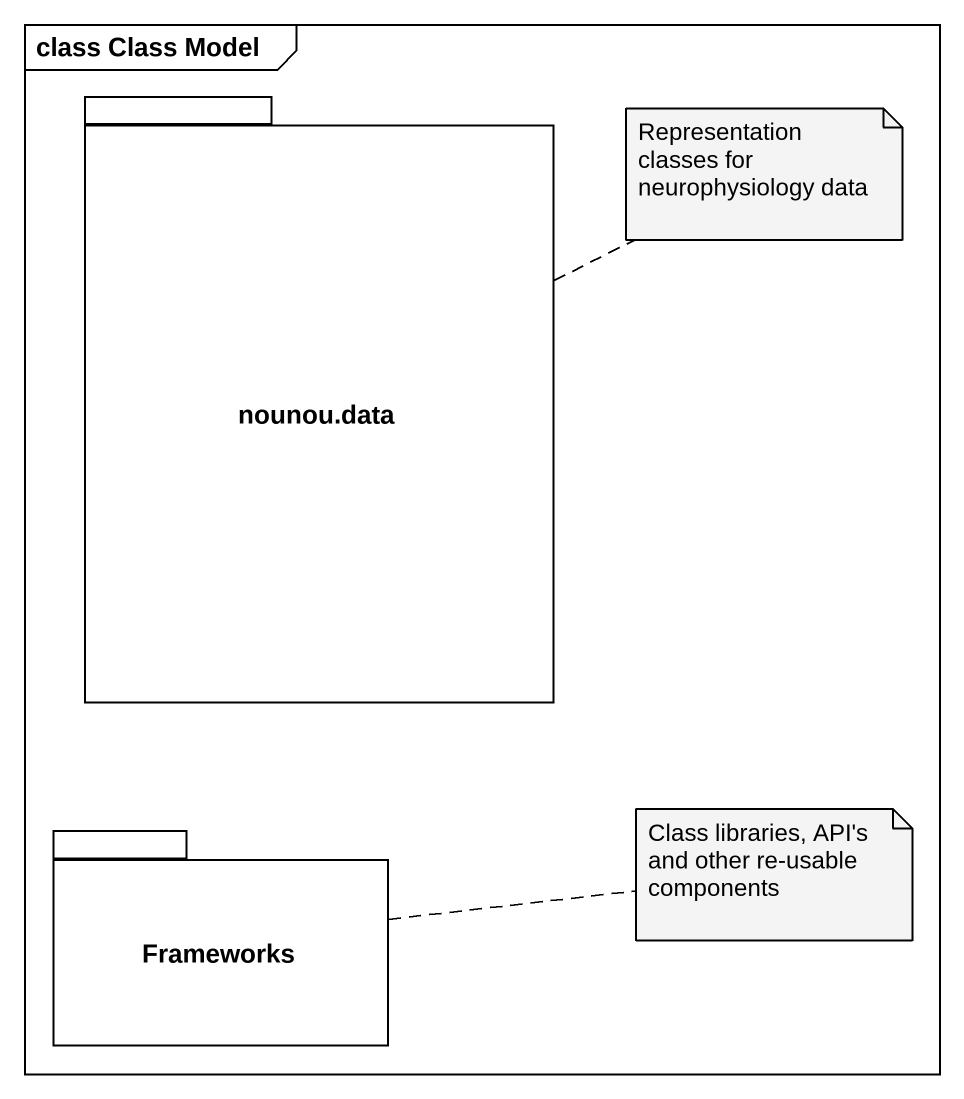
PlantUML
@startuml
mainframe class Class Model
package "nounou.data" as nounou_data {
}
package Frameworks {
}
note right of nounou_data : Representation classes for neurophysiology data
note right of Frameworks : Class libraries, API's and other re-usable components
@enduml
